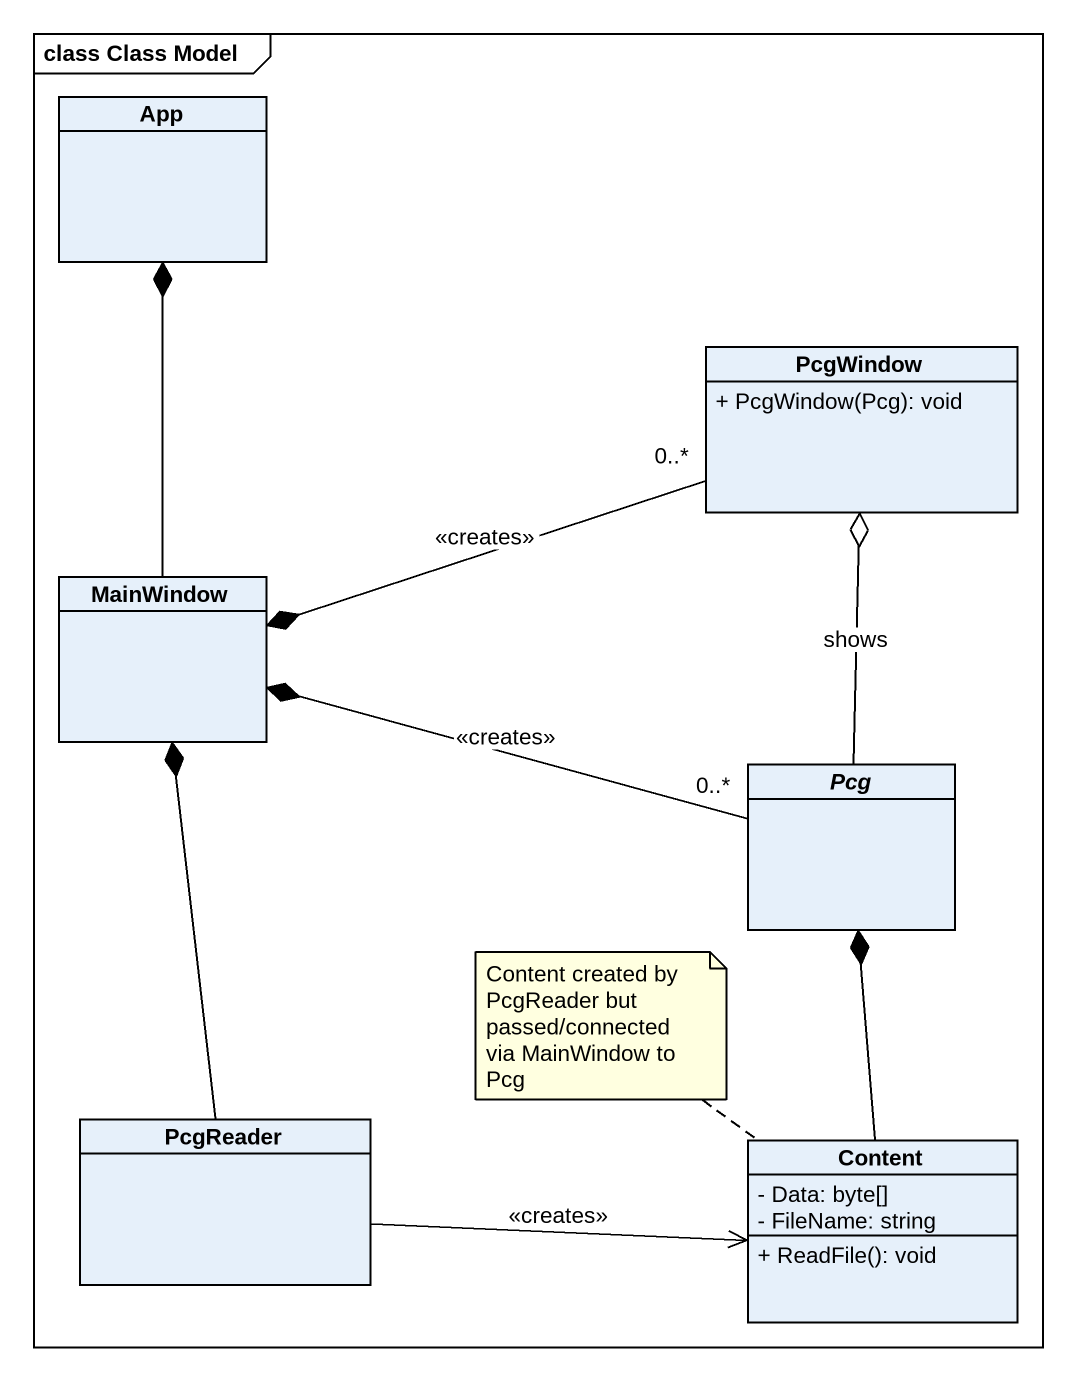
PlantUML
@startuml
mainframe class Class Model
hide circle
hide empty members
skinparam classAttributeIconSize 0
class App
class PcgWindow {
  + PcgWindow(Pcg): void
}
class MainWindow
abstract class Pcg
class PcgReader
class Content {
  - Data: byte[]
  - FileName: string
  + ReadFile(): void
}
PcgWindow "0..*" -left-* MainWindow : <<creates>>
MainWindow -up-* App
Pcg -up-o PcgWindow : shows
Pcg "0..*" -left-* MainWindow : <<creates>>
PcgReader -up-* MainWindow
PcgReader -right-> Content : <<creates>>
Content -up-* Pcg
note top of Content : Content created by PcgReader but passed/connected via MainWindow to Pcg
@enduml
